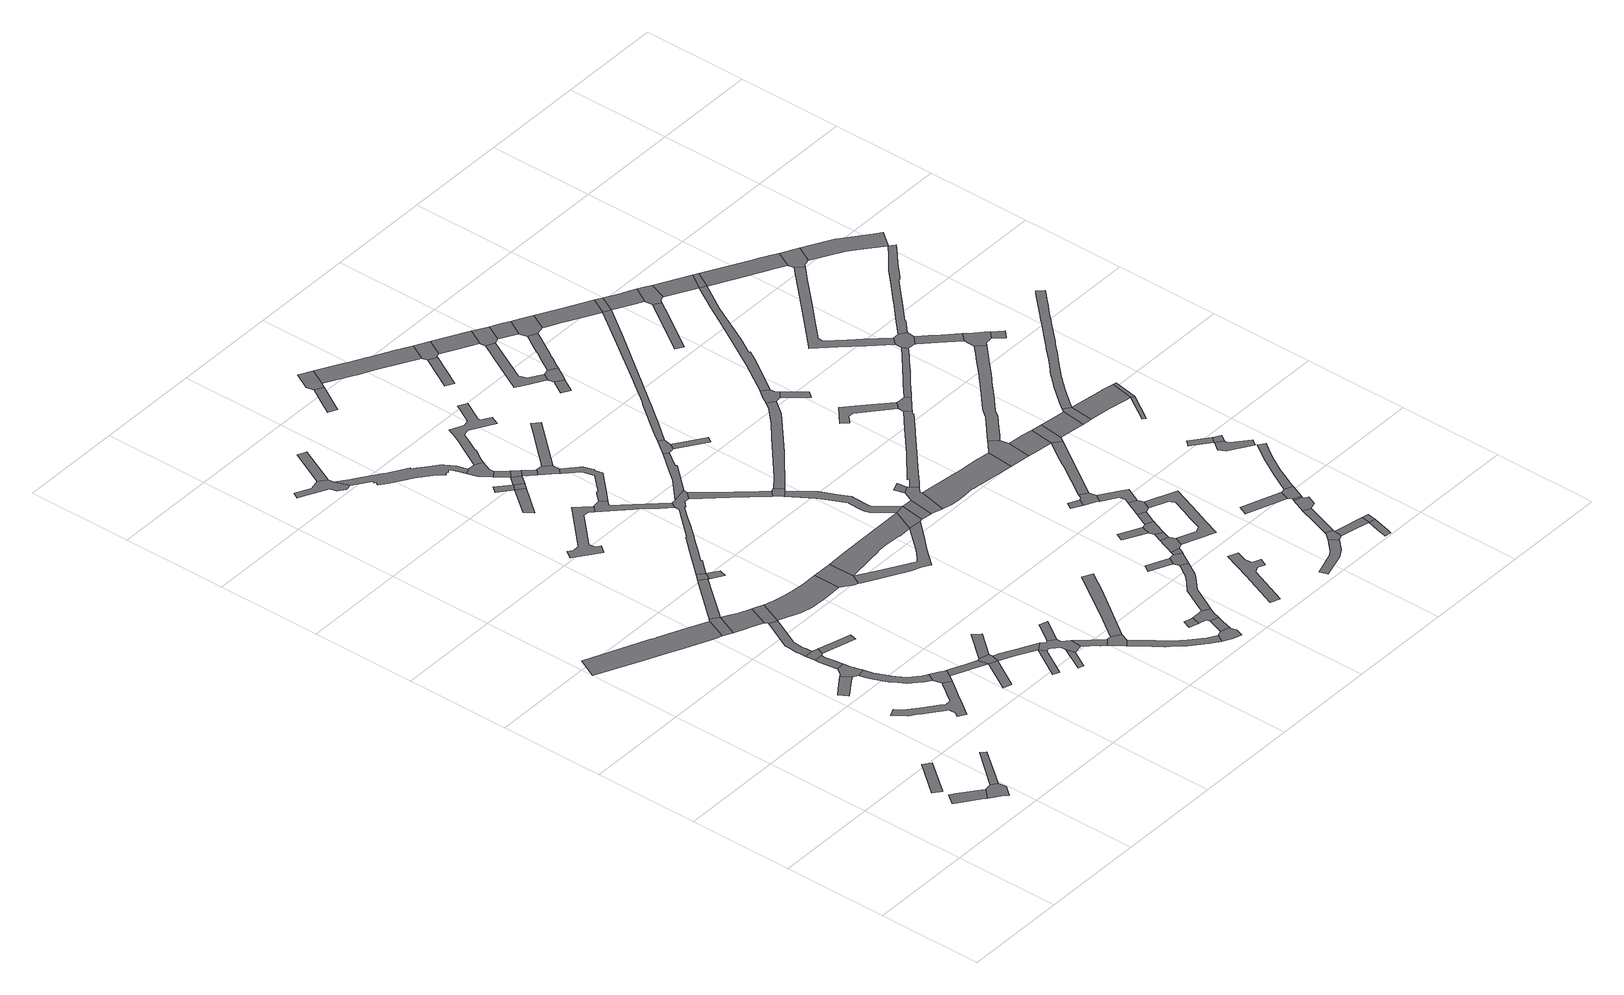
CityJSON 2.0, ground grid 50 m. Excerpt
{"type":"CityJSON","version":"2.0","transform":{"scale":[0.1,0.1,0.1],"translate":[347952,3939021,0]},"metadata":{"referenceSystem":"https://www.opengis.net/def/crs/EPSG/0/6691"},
"CityObjects":{
"road1":{"type":"Road","attributes":{"RoadStructureAttribute.sectionType":"1"},"geometry":[{"type":"MultiSurface","lod":"1","boundaries":[[[0,1,2,3,4,5,6,7,8,9,10]]]}]},
"road2":{"type":"Road","attributes":{"RoadStructureAttribute.sectionType":"1"},"geometry":[{"type":"MultiSurface","lod":"1","boundaries":[[[11,12,13,14]]]}]},
"road3":{"type":"Road","geometry":[{"type":"MultiSurface","lod":"1","boundaries":[[[9,15,16,17,18,19,10]]]}]},
"road4":{"type":"Road","attributes":{"RoadStructureAttribute.sectionType":"1"},"geometry":[{"type":"MultiSurface","lod":"1","boundaries":[[[18,20,21,19]]]}]},
"road5":{"type":"Road","attributes":{"function":"3","RoadStructureAttribute.sectionType":"1"},"geometry":[{"type":"MultiSurface","lod":"1","boundaries":[[[22,23,24,25,26,27,28,29,30,31,32,33,34,35,36]]]}]},
"road6":{"type":"Road","attributes":{"RoadStructureAttribute.sectionType":"1"},"geometry":[{"type":"MultiSurface","lod":"1","boundaries":[[[37,38,39,40,41,42]]]}]},
"road7":{"type":"Road","geometry":[{"type":"MultiSurface","lod":"1","boundaries":[[[43,44,45,46,47,48,49,50,51,52,53,54,55,56,57,58,59,60,61,62,63,64,65,66,67,68,69,70]]]}]},
"road8":{"type":"Road","geometry":[{"type":"MultiSurface","lod":"1","boundaries":[[[71,72,73,74,75,76,77,78,79,80,81,37,42]]]}]},
"road9":{"type":"Road","attributes":{"RoadStructureAttribute.sectionType":"1"},"geometry":[{"type":"MultiSurface","lod":"1","boundaries":[[[82,83,78,77,84,85,86,87]]]}]},
"road10":{"type":"Road","attributes":{"RoadStructureAttribute.sectionType":"1"},"geometry":[{"type":"MultiSurface","lod":"1","boundaries":[[[88,89,90,91,92,72,71,93,94,95,96,97,98,99,100,101,102,103,104]]]}]},
"road11":{"type":"Road","geometry":[{"type":"MultiSurface","lod":"1","boundaries":[[[105,106,107,108,82,87,109]]]}]},
"road12":{"type":"Road","geometry":[{"type":"MultiSurface","lod":"1","boundaries":[[[35,110,111,112,36]]]}]},
"road13":{"type":"Road","geometry":[{"type":"MultiSurface","lod":"1","boundaries":[[[103,70,69,113,114,115,116,104]]]}]},
"road14":{"type":"Road","attributes":{"RoadStructureAttribute.sectionType":"1"},"geometry":[{"type":"MultiSurface","lod":"1","boundaries":[[[117,118,119,120,121,122,123,107,106,124,125,126,127,128,129]]]}]},
"road15":{"type":"Road","attributes":{"RoadStructureAttribute.sectionType":"1"},"geometry":[{"type":"MultiSurface","lod":"1","boundaries":[[[110,130,131,132,133,134,135,136,111]]]}]},
"road16":{"type":"Road","attributes":{"RoadStructureAttribute.sectionType":"1"},"geometry":[{"type":"MultiSurface","lod":"1","boundaries":[[[137,138,139,105,109]]]}]},
"road17":{"type":"Road","attributes":{"RoadStructureAttribute.sectionType":"1"},"geometry":[{"type":"MultiSurface","lod":"1","boundaries":[[[140,141,142,114,113,143,144,145,146]]]}]},
"road18":{"type":"Road","attributes":{"RoadStructureAttribute.sectionType":"1"},"geometry":[{"type":"MultiSurface","lod":"1","boundaries":[[[147,148,149,150,146]]]}]},
"road19":{"type":"Road","geometry":[{"type":"MultiSurface","lod":"1","boundaries":[[[132,129,128,151,152,153,133]]]}]},
"road20":{"type":"Road","attributes":{"RoadStructureAttribute.sectionType":"1"},"geometry":[{"type":"MultiSurface","lod":"1","boundaries":[[[154,155,156,157,112,111]]]}]},
"road21":{"type":"Road","geometry":[{"type":"MultiSurface","lod":"1","boundaries":[[[150,158,159,160,140,146]]]}]},
"road22":{"type":"Road","geometry":[{"type":"MultiSurface","lod":"1","boundaries":[[[161,162,163,164,165,166,167,168,169,170,171,172]]]}]},
"road23":{"type":"Road","geometry":[{"type":"MultiSurface","lod":"1","boundaries":[[[173,174,175,157,156]]]}]},
"road24":{"type":"Road","attributes":{"RoadStructureAttribute.sectionType":"1"},"geometry":[{"type":"MultiSurface","lod":"1","boundaries":[[[159,176,177,160]]]}]},
"road25":{"type":"Road","attributes":{"function":"3","RoadStructureAttribute.sectionType":"1"},"geometry":[{"type":"MultiSurface","lod":"1","boundaries":[[[178,179,180,181,182,183,184,185,152,151,186,187,188,189,190]]]}]},
"road26":{"type":"Road","attributes":{"RoadStructureAttribute.sectionType":"1"},"geometry":[{"type":"MultiSurface","lod":"1","boundaries":[[[191,192,193,194,195]]]}]},
"road27":{"type":"Road","attributes":{"RoadStructureAttribute.sectionType":"1"},"geometry":[{"type":"MultiSurface","lod":"1","boundaries":[[[196,197,198,199,200,201,158,150,202,203,195]]]}]},
"road28":{"type":"Road","attributes":{"RoadStructureAttribute.sectionType":"1"},"geometry":[{"type":"MultiSurface","lod":"1","boundaries":[[[173,204,205,174]]]}]},
"road29":{"type":"Road","attributes":{"RoadStructureAttribute.sectionType":"1"},"geometry":[{"type":"MultiSurface","lod":"1","boundaries":[[[206,207,169,168]]]}]},
"road30":{"type":"Road","attributes":{"RoadStructureAttribute.sectionType":"1"},"geometry":[{"type":"MultiSurface","lod":"1","boundaries":[[[208,209,210,211]]]}]},
"road31":{"type":"Road","geometry":[{"type":"MultiSurface","lod":"1","boundaries":[[[212,213,214,215,216,217,218,219,220,221,222,223,224,225,226]]]}]},
"road32":{"type":"Road","geometry":[{"type":"MultiSurface","lod":"1","boundaries":[[[227,228,229,230,231,232,233,196,195,194,234,235,236,208,211]]]}]},
"road33":{"type":"Road","attributes":{"RoadStructureAttribute.sectionType":"1"},"geometry":[{"type":"MultiSurface","lod":"1","boundaries":[[[237,238,239,240,241,242,243,244,245,246,247,248,249,250,251,167,166,252,253,254,255,256,257,258,259,260,261,262,263,264,265,266]]]}]},
"road34":{"type":"Road","attributes":{"RoadStructureAttribute.sectionType":"1"},"geometry":[{"type":"MultiSurface","lod":"1","boundaries":[[[267,268,269,270]]]}]},
"road35":{"type":"Road","attributes":{"RoadStructureAttribute.sectionType":"1"},"geometry":[{"type":"MultiSurface","lod":"1","boundaries":[[[231,271,272,232]]]}]},
"road36":{"type":"Road","geometry":[{"type":"MultiSurface","lod":"1","boundaries":[[[273,178,190,274,275,276]]]}]},
"road37":{"type":"Road","attributes":{"RoadStructureAttribute.sectionType":"1"},"geometry":[{"type":"MultiSurface","lod":"1","boundaries":[[[228,277,278,279,280,281,282,283,229]]]}]},
"road38":{"type":"Road","attributes":{"RoadStructureAttribute.sectionType":"1"},"geometry":[{"type":"MultiSurface","lod":"1","boundaries":[[[284,285,267,286]]]}]},
"road39":{"type":"Road","geometry":[{"type":"MultiSurface","lod":"1","boundaries":[[[287,288,289,290,291,280,279]]]}]},
"road40":{"type":"Road","attributes":{"RoadStructureAttribute.sectionType":"1"},"geometry":[{"type":"MultiSurface","lod":"1","boundaries":[[[292,293,294,295,296,297,298,299,300,301,175,174,302,303,304,305,306,307,308,309,310,311,312,313,314,315,316]]]}]},
"road41":{"type":"Road","geometry":[{"type":"MultiSurface","lod":"1","boundaries":[[[267,270,317,286]]]}]},
"road42":{"type":"Road","geometry":[{"type":"MultiSurface","lod":"1","boundaries":[[[237,266,318,319,320,321,322,323]]]}]},
"road43":{"type":"Road","attributes":{"RoadStructureAttribute.sectionType":"1"},"geometry":[{"type":"MultiSurface","lod":"1","boundaries":[[[324,286,317,325]]]}]},
"road44":{"type":"Road","geometry":[{"type":"MultiSurface","lod":"1","boundaries":[[[225,326,327,328,329,293,292,330,331,332,333,226]]]}]},
"road45":{"type":"Road","attributes":{"RoadStructureAttribute.sectionType":"1"},"geometry":[{"type":"MultiSurface","lod":"1","boundaries":[[[320,319,334,335]]]}]},
"road46":{"type":"Road","attributes":{"RoadStructureAttribute.sectionType":"1"},"geometry":[{"type":"MultiSurface","lod":"1","boundaries":[[[336,337,338,339,340,341,342,343,289,288,344,345,346,347,348,349,350,351]]]}]},
"road47":{"type":"Road","geometry":[{"type":"MultiSurface","lod":"1","boundaries":[[[352,353,335,334,324,325]]]}]},
"road48":{"type":"Road","attributes":{"RoadStructureAttribute.sectionType":"1"},"geometry":[{"type":"MultiSurface","lod":"1","boundaries":[[[354,355,352,325]]]}]},
"road49":{"type":"Road","geometry":[{"type":"MultiSurface","lod":"1","boundaries":[[[356,357,355,354,358,359,360,361,362,363]]]}]},
"road50":{"type":"Road","attributes":{"RoadStructureAttribute.sectionType":"1"},"geometry":[{"type":"MultiSurface","lod":"1","boundaries":[[[364,365,366,367,368,369,370,333,332,371,372,373,374,375,376,377,378,379,361,360]]]}]},
"road51":{"type":"Road","attributes":{"RoadStructureAttribute.sectionType":"1"},"geometry":[{"type":"MultiSurface","lod":"1","boundaries":[[[275,380,381,382,383,384,385,386,387,388,389,390,391,392,393,394,395,396,276]]]}]},
"road52":{"type":"Road","attributes":{"RoadStructureAttribute.sectionType":"1"},"geometry":[{"type":"MultiSurface","lod":"1","boundaries":[[[290,397,398,399,400,291]]]}]},
"road53":{"type":"Road","geometry":[{"type":"MultiSurface","lod":"1","boundaries":[[[350,401,402,403,404,405,406,407,351]]]}]},
"road54":{"type":"Road","attributes":{"function":"3","RoadStructureAttribute.sectionType":"1"},"geometry":[{"type":"MultiSurface","lod":"1","boundaries":[[[408,409,410,411,412,413,414,415,416,388,417,418,419,420,273,276]]]}]},
"road55":{"type":"Road","attributes":{"RoadStructureAttribute.sectionType":"1"},"geometry":[{"type":"MultiSurface","lod":"1","boundaries":[[[421,422,423,424]]]}]},
"road56":{"type":"Road","attributes":{"RoadStructureAttribute.sectionType":"1"},"geometry":[{"type":"MultiSurface","lod":"1","boundaries":[[[425,426,427,428,429,430]]]}]},
"road57":{"type":"Road","attributes":{"RoadStructureAttribute.sectionType":"1"},"geometry":[{"type":"MultiSurface","lod":"1","boundaries":[[[431,432,433,407,406]]]}]},
"road58":{"type":"Road","attributes":{"RoadStructureAttribute.sectionType":"1"},"geometry":[{"type":"MultiSurface","lod":"1","boundaries":[[[322,434,435,436,437,438,439,440,441,442,443,444,445,446,447,448,449,450,451,452,453,454,455,323]]]}]},
"road59":{"type":"Road","geometry":[{"type":"MultiSurface","lod":"1","boundaries":[[[423,456,433,432,457,458,459,424]]]}]},
"road60":{"type":"Road","attributes":{"RoadStructureAttribute.sectionType":"1"},"geometry":[{"type":"MultiSurface","lod":"1","boundaries":[[[460,461,462,463,464,465,466,467,314,313]]]}]},
"road61":{"type":"Road","attributes":{"RoadStructureAttribute.sectionType":"1"},"geometry":[{"type":"MultiSurface","lod":"1","boundaries":[[[468,469,470,471,472,473,356,363]]]}]},
"road62":{"type":"Road","geometry":[{"type":"MultiSurface","lod":"1","boundaries":[[[315,474,475,476,477,478,479,480,481,316]]]}]},
"road63":{"type":"Road","geometry":[{"type":"MultiSurface","lod":"1","boundaries":[[[482,483,484,485,425,430]]]}]},
"road64":{"type":"Road","geometry":[{"type":"MultiSurface","lod":"1","boundaries":[[[486,463,462,487,488,489,490]]]}]},
"road65":{"type":"Road","geometry":[{"type":"MultiSurface","lod":"1","boundaries":[[[417,388,387,491,492]]]}]},
"road66":{"type":"Road","attributes":{"RoadStructureAttribute.sectionType":"1"},"geometry":[{"type":"MultiSurface","lod":"1","boundaries":[[[493,494,495,496,497,498,489,488,499,500,501,502,503,504,505,506,507,508,509,417,492]]]}]},
"road67":{"type":"Road","attributes":{"RoadStructureAttribute.sectionType":"1"},"geometry":[{"type":"MultiSurface","lod":"1","boundaries":[[[510,511,512,513,514,515,516,517,518,459,458,519,520,521,522,523,524,525,526]]]}]},
"road68":{"type":"Road","geometry":[{"type":"MultiSurface","lod":"1","boundaries":[[[478,527,528,529,530,531,479]]]}]},
"road69":{"type":"Road","attributes":{"RoadStructureAttribute.sectionType":"1"},"geometry":[{"type":"MultiSurface","lod":"1","boundaries":[[[491,532,533,492]]]}]},
"road70":{"type":"Road","attributes":{"RoadStructureAttribute.sectionType":"1"},"geometry":[{"type":"MultiSurface","lod":"1","boundaries":[[[534,535,536,537,538,539]]]}]},
"road71":{"type":"Road","attributes":{"RoadStructureAttribute.sectionType":"1"},"geometry":[{"type":"MultiSurface","lod":"1","boundaries":[[[540,541,542,543,544,545,483,482,546,547,548,549,550]]]}]},
"road72":{"type":"Road","attributes":{"RoadStructureAttribute.sectionType":"1"},"geometry":[{"type":"MultiSurface","lod":"1","boundaries":[[[527,551,552,528]]]}]},
"road73":{"type":"Road","geometry":[{"type":"MultiSurface","lod":"1","boundaries":[[[553,554,555,556,557,558,559,560,561,562,563,564,565,566,567,568,569,533,532,570,571,572]]]}]},
"road74":{"type":"Road","geometry":[{"type":"MultiSurface","lod":"1","boundaries":[[[573,574,575,539,538,510,526]]]}]},
"road75":{"type":"Road","geometry":[{"type":"MultiSurface","lod":"1","boundaries":[[[576,577,578,568,567]]]}]},
"road76":{"type":"Road","attributes":{"RoadStructureAttribute.sectionType":"1"},"geometry":[{"type":"MultiSurface","lod":"1","boundaries":[[[579,580,581,582]]]}]},
"road77":{"type":"Road","geometry":[{"type":"MultiSurface","lod":"1","boundaries":[[[583,584,585,586,587,588,589,590,591,592,593]]]}]},
"road78":{"type":"Road","attributes":{"RoadStructureAttribute.sectionType":"1"},"geometry":[{"type":"MultiSurface","lod":"1","boundaries":[[[594,595,596,597,575,574]]]}]},
"road79":{"type":"Road","attributes":{"RoadStructureAttribute.sectionType":"1"},"geometry":[{"type":"MultiSurface","lod":"1","boundaries":[[[598,599,600,601,602,603,604,605,606,486,490]]]}]},
"road80":{"type":"Road","geometry":[{"type":"MultiSurface","lod":"1","boundaries":[[[607,608,609,610,596,595,611,612,613,614]]]}]},
"road81":{"type":"Road","attributes":{"RoadStructureAttribute.sectionType":"1"},"geometry":[{"type":"MultiSurface","lod":"1","boundaries":[[[615,616,617,618,619]]]}]},
"road82":{"type":"Road","attributes":{"RoadStructureAttribute.sectionType":"1"},"geometry":[{"type":"MultiSurface","lod":"1","boundaries":[[[620,621,622,623]]]}]},
"road83":{"type":"Road","attributes":{"RoadStructureAttribute.sectionType":"1"},"geometry":[{"type":"MultiSurface","lod":"1","boundaries":[[[624,625,607,614]]]}]},
"road84":{"type":"Road","geometry":[{"type":"MultiSurface","lod":"1","boundaries":[[[626,540,550,579,582,627,628]]]}]},
"road85":{"type":"Road","attributes":{"RoadStructureAttribute.sectionType":"1"},"geometry":[{"type":"MultiSurface","lod":"1","boundaries":[[[629,630,631,632,633,634,635,636,637,638]]]}]},
"road86":{"type":"Road","geometry":[{"type":"MultiSurface","lod":"1","boundaries":[[[615,619,625,624,639,640,641,642]]]}]},
"road87":{"type":"Road","attributes":{"function":"3","RoadStructureAttribute.sectionType":"1"},"geometry":[{"type":"MultiSurface","lod":"1","boundaries":[[[643,644,645,646,647,648,649,650,572,571,651,652,653,654,655,656,657,658,659,660]]]}]},
"road88":{"type":"Road","geometry":[{"type":"MultiSurface","lod":"1","boundaries":[[[661,662,663,638,637,620,623]]]}]},
"road89":{"type":"Road","attributes":{"RoadStructureAttribute.sectionType":"1"},"geometry":[{"type":"MultiSurface","lod":"1","boundaries":[[[664,665,666,667]]]}]},
"road90":{"type":"Road","attributes":{"RoadStructureAttribute.sectionType":"1"},"geometry":[{"type":"MultiSurface","lod":"1","boundaries":[[[641,668,669,670,671,672,642]]]}]},
"road91":{"type":"Road","attributes":{"RoadStructureAttribute.sectionType":"1"},"geometry":[{"type":"MultiSurface","lod":"1","boundaries":[[[673,674,675,676,626,628]]]}]},
"road92":{"type":"Road","geometry":[{"type":"MultiSurface","lod":"1","boundaries":[[[677,678,679,680,681,667,666,682,683]]]}]},
"road93":{"type":"Road","attributes":{"RoadStructureAttribute.sectionType":"1"},"geometry":[{"type":"MultiSurface","lod":"1","boundaries":[[[684,685,686,687,688,689,690,691]]]}]},
"road94":{"type":"Road","attributes":{"RoadStructureAttribute.sectionType":"1"},"geometry":[{"type":"MultiSurface","lod":"1","boundaries":[[[692,693,694,695,696,697,698,699,700,701,702,703,704,705,612,611]]]}]},
"road95":{"type":"Road","geometry":[{"type":"MultiSurface","lod":"1","boundaries":[[[697,706,707,708,709,710,671,670,711,698]]]}]},
"road96":{"type":"Road","attributes":{"RoadStructureAttribute.sectionType":"1"},"geometry":[{"type":"MultiSurface","lod":"1","boundaries":[[[712,713,714,715,716,717,566,565,718,719,720,721,722,723,724,725,726,727]]]}]},
"road97":{"type":"Road","attributes":{"RoadStructureAttribute.sectionType":"1"},"geometry":[{"type":"MultiSurface","lod":"1","boundaries":[[[728,729,730,731,732,733,734,735,530,529,736,737,738,739,740,741,742,743]]]}]},
"road98":{"type":"Road","attributes":{"RoadStructureAttribute.sectionType":"1"},"geometry":[{"type":"MultiSurface","lod":"1","boundaries":[[[744,745,707,706,746,747,748,749,677,683]]]}]},
"road99":{"type":"Road","attributes":{"RoadStructureAttribute.sectionType":"1"},"geometry":[{"type":"MultiSurface","lod":"1","boundaries":[[[662,750,751,752,753,754,755,756,757,758,759,760,761,762,663]]]}]},
"road100":{"type":"Road","geometry":[{"type":"MultiSurface","lod":"1","boundaries":[[[674,633,632,763,764,765,675]]]}]},
"road101":{"type":"Road","attributes":{"RoadStructureAttribute.sectionType":"1"},"geometry":[{"type":"MultiSurface","lod":"1","boundaries":[[[766,767,768,764,763,769,770,771]]]}]},
"road102":{"type":"Road","geometry":[{"type":"MultiSurface","lod":"1","boundaries":[[[772,773,774,775,776,777,601,600,778,779]]]}]},
"road103":{"type":"Road","geometry":[{"type":"MultiSurface","lod":"1","boundaries":[[[780,684,691,781,782,783,784]]]}]},
"road104":{"type":"Road","geometry":[{"type":"MultiSurface","lod":"1","boundaries":[[[659,785,786,787,788,789,790,791,792,660]]]}]},
"road105":{"type":"Road","attributes":{"RoadStructureAttribute.sectionType":"1"},"geometry":[{"type":"MultiSurface","lod":"1","boundaries":[[[793,794,795,796,679,678,797,798,799,800,801]]]}]},
"road106":{"type":"Road","attributes":{"RoadStructureAttribute.sectionType":"1"},"geometry":[{"type":"MultiSurface","lod":"1","boundaries":[[[802,803,772,779]]]}]},
"road107":{"type":"Road","attributes":{"RoadStructureAttribute.sectionType":"1"},"geometry":[{"type":"MultiSurface","lod":"1","boundaries":[[[804,805,806,807,808,809,810,811]]]}]},
"road108":{"type":"Road","geometry":[{"type":"MultiSurface","lod":"1","boundaries":[[[770,757,756,812,813,814,771]]]}]},
"road109":{"type":"Road","attributes":{"RoadStructureAttribute.sectionType":"1"},"geometry":[{"type":"MultiSurface","lod":"1","boundaries":[[[783,815,816,817,818,819,820,821,784]]]}]},
"road110":{"type":"Road","attributes":{"RoadStructureAttribute.sectionType":"1"},"geometry":[{"type":"MultiSurface","lod":"1","boundaries":[[[822,823,824,825,826,782,781]]]}]},
"road111":{"type":"Road","attributes":{"RoadStructureAttribute.sectionType":"1"},"geometry":[{"type":"MultiSurface","lod":"1","boundaries":[[[827,828,829,830,831,832,833,834]]]}]},
"road112":{"type":"Road","attributes":{"function":"3","RoadStructureAttribute.sectionType":"1"},"geometry":[{"type":"MultiSurface","lod":"1","boundaries":[[[835,836,837,786,785,838,839,801]]]}]},
"road113":{"type":"Road","attributes":{"RoadStructureAttribute.sectionType":"1"},"geometry":[{"type":"MultiSurface","lod":"1","boundaries":[[[824,840,841,842,843,844]]]}]},
"road114":{"type":"Road","geometry":[{"type":"MultiSurface","lod":"1","boundaries":[[[727,726,845,846,847,848,849,804,811]]]}]},
"road115":{"type":"Road","geometry":[{"type":"MultiSurface","lod":"1","boundaries":[[[850,851,852,853,854,817,816,855,856]]]}]},
"road116":{"type":"Road","geometry":[{"type":"MultiSurface","lod":"1","boundaries":[[[824,844,857,825]]]}]},
"road117":{"type":"Road","attributes":{"RoadStructureAttribute.sectionType":"1"},"geometry":[{"type":"MultiSurface","lod":"1","boundaries":[[[858,859,860,853,852]]]}]},
"road118":{"type":"Road","attributes":{"RoadStructureAttribute.sectionType":"1"},"geometry":[{"type":"MultiSurface","lod":"1","boundaries":[[[861,862,863,728,864,865,866,813,812]]]}]},
"road119":{"type":"Road","geometry":[{"type":"MultiSurface","lod":"1","boundaries":[[[800,867,868,869,835,801]]]}]},
"road120":{"type":"Road","geometry":[{"type":"MultiSurface","lod":"1","boundaries":[[[870,834,833,859,858,871,872]]]}]},
"road121":{"type":"Road","attributes":{"RoadStructureAttribute.sectionType":"1"},"geometry":[{"type":"MultiSurface","lod":"1","boundaries":[[[873,874,875,876,877,878,879]]]}]},
"road122":{"type":"Road","attributes":{"function":"3","RoadStructureAttribute.sectionType":"1"},"geometry":[{"type":"MultiSurface","lod":"1","boundaries":[[[880,881,869,868,882]]]}]},
"road123":{"type":"Road","attributes":{"RoadStructureAttribute.sectionType":"1"},"geometry":[{"type":"MultiSurface","lod":"1","boundaries":[[[883,884,885,886,887,888,889,890,775,774,891,892,893,894,895,896,897,898,899,900,901]]]}]},
"road124":{"type":"Road","geometry":[{"type":"MultiSurface","lod":"1","boundaries":[[[902,903,864,728,743]]]}]},
"road125":{"type":"Road","attributes":{"RoadStructureAttribute.sectionType":"1"},"geometry":[{"type":"MultiSurface","lod":"1","boundaries":[[[904,905,906,872,871,907,908,909,910,911,912,913]]]}]},
"road126":{"type":"Road","attributes":{"RoadStructureAttribute.sectionType":"1"},"geometry":[{"type":"MultiSurface","lod":"1","boundaries":[[[914,915,916,917,918,919,920,921,922,923,924,925,926,927,848,847]]]}]},
"road127":{"type":"Road","attributes":{"RoadStructureAttribute.sectionType":"1"},"geometry":[{"type":"MultiSurface","lod":"1","boundaries":[[[928,929,930,931,932,933,934,935,936,937,938,939,940,788,787,941,942,943,944,945,946,947,948,949,950,951,952,953,954]]]}]},
"road128":{"type":"Road","geometry":[{"type":"MultiSurface","lod":"1","boundaries":[[[955,880,882,956,957]]]}]},
"road129":{"type":"Road","attributes":{"RoadStructureAttribute.sectionType":"1"},"geometry":[{"type":"MultiSurface","lod":"1","boundaries":[[[958,959,902,743,960,961,962]]]}]},
"road130":{"type":"Road","attributes":{"RoadStructureAttribute.sectionType":"1"},"geometry":[{"type":"MultiSurface","lod":"1","boundaries":[[[963,964,965,966]]]}]},
"road131":{"type":"Road","attributes":{"RoadStructureAttribute.sectionType":"1"},"geometry":[{"type":"MultiSurface","lod":"1","boundaries":[[[967,968,969,970,971,972,973,974,975]]]}]},
"road132":{"type":"Road","geometry":[{"type":"MultiSurface","lod":"1","boundaries":[[[965,971,970,976,966]]]}]},
"road133":{"type":"Road","geometry":[{"type":"MultiSurface","lod":"1","boundaries":[[[961,879,878,977,978,979,980,962]]]}]},
"road134":{"type":"Road","attributes":{"function":"3","RoadStructureAttribute.sectionType":"1"},"geometry":[{"type":"MultiSurface","lod":"1","boundaries":[[[981,982,983,957,956,984,985,986,987]]]}]},
"road135":{"type":"Road","attributes":{"function":"3","RoadStructureAttribute.sectionType":"1"},"geometry":[{"type":"MultiSurface","lod":"1","boundaries":[[[988,989,990,987]]]}]},
"road136":{"type":"Road","attributes":{"RoadStructureAttribute.sectionType":"1"},"geometry":[{"type":"MultiSurface","lod":"1","boundaries":[[[991,979,978,883]]]}]},
"road137":{"type":"Road","geometry":[{"type":"MultiSurface","lod":"1","boundaries":[[[992,993,994,995,922,921,996,997]]]}]},
"road138":{"type":"Road","attributes":{"RoadStructureAttribute.sectionType":"1"},"geometry":[{"type":"MultiSurface","lod":"1","boundaries":[[[998,999,1000,1001,1002,1003,1004,1005,1006,1007,1008,1009,1010,1011,1012,1013,1014,995,994]]]}]},
"road139":{"type":"Road","geometry":[{"type":"MultiSurface","lod":"1","boundaries":[[[987,990,1015,1016,981]]]}]},
"road140":{"type":"Road","geometry":[{"type":"MultiSurface","lod":"1","boundaries":[[[1017,991,883,901]]]}]},
"road141":{"type":"Road","attributes":{"RoadStructureAttribute.sectionType":"1"},"geometry":[{"type":"MultiSurface","lod":"1","boundaries":[[[996,1018,1019,1020,1021,1022,1023,1024,997]]]}]},
"road142":{"type":"Road","geometry":[{"type":"MultiSurface","lod":"1","boundaries":[[[1025,1026,954,953,1027,1028,1029,1030,1031,1032,1033,1034,1021,1020]]]}]},
"road143":{"type":"Road","attributes":{"RoadStructureAttribute.sectionType":"1"},"geometry":[{"type":"MultiSurface","lod":"1","boundaries":[[[1035,1036,1037,1038,1039,1040,1041,1042,1043,1044,1045,1046,1047,1048,1049,1050,1051,1052,1053,1054,1055,1056,1057,1058,1059,1060,1061,1062,1063,1064,1065,955,957,1066,1067,1068,1069,1070,1071,1072,1073,1074,1075,1076,1077,1078,1079,1080,1081,1082,1083,1084,1085,1086,1087,1088,1089,1090,1091,1092,1093,1094]]]}]},
"road144":{"type":"Road","attributes":{"RoadStructureAttribute.sectionType":"1"},"geometry":[{"type":"MultiSurface","lod":"1","boundaries":[[[1095,1096,1029,1028]]]}]},
"road145":{"type":"Road","attributes":{"RoadStructureAttribute.sectionType":"1"},"geometry":[{"type":"MultiSurface","lod":"1","boundaries":[[[1097,1098,1099,1100,1101,1102,1103,1104,1105,1106,1107,1108,1017,901]]]}]},
"road146":{"type":"Road","attributes":{"RoadStructureAttribute.sectionType":"1"},"geometry":[{"type":"MultiSurface","lod":"1","boundaries":[[[1109,1110,1111,1112,1113,1114,1115,993,992,1116,1117,1118,1119,1120,1121,1122,1123,1124,1125,1126,1127]]]}]},
"road147":{"type":"Road","geometry":[{"type":"MultiSurface","lod":"1","boundaries":[[[1128,1103,1102,1007,1006,1129,1130]]]}]},
"road148":{"type":"Road","attributes":{"RoadStructureAttribute.sectionType":"1"},"geometry":[{"type":"MultiSurface","lod":"1","boundaries":[[[1131,1132,1133,1134,1128,1130,1135,1136,1127,1137]]]}]}
},
"vertices":[
[390,237,0],[382,243,0],[378,245,0],[330,283,0],[305,302,0],[268,253,0],[275,248,0],[286,239,0],[368,178,0],[386,164,0],[429,207,0],
[428,490,0],[391,517,0],[269,364,0],[305,335,0],
[435,127,0],[459,107,0],[497,154,0],[492,194,0],[465,212,0],
[627,365,0],[604,383,0],
[498,1841,0],[367,1900,0],[364,1901,0],[339,1913,0],[57,2037,0],[54,2038,0],[50,2040,0],[3,1942,0],[216,1845,0],[317,1798,0],[381,1768,0],[497,1718,0],[523,1707,0],[545,1697,0],[589,1799,0],
[639,1151,0],[569,1102,0],[536,1080,0],[561,1039,0],[644,1094,0],[668,1110,0],
[863,788,0],[838,753,0],[818,725,0],[799,697,0],[770,695,0],[750,710,0],[696,753,0],[684,762,0],[641,796,0],[634,802,0],[605,842,0],[568,825,0],[611,767,0],[640,745,0],[658,730,0],[679,714,0],[728,677,0],[749,661,0],[749,652,0],[749,628,0],[735,608,0],[769,586,0],[812,645,0],[835,677,0],[838,681,0],[867,721,0],[904,772,0],[870,797,0],
[694,1095,0],[733,1105,0],[723,1140,0],[723,1143,0],[721,1149,0],[717,1162,0],[713,1195,0],[673,1190,0],[657,1163,0],[652,1160,0],[645,1155,0],
[659,1296,0],[661,1277,0],[708,1226,0],[708,1232,0],[701,1281,0],[701,1299,0],
[856,892,0],[810,933,0],[784,975,0],[775,990,0],[744,1062,0],[701,1067,0],[706,1048,0],[728,997,0],[738,974,0],[739,972,0],[758,940,0],[777,908,0],[811,878,0],[827,863,0],[830,860,0],[859,839,0],[881,877,0],
[726,1339,0],[698,1347,0],[656,1345,0],[657,1333,0],[714,1306,0],
[591,1677,0],[637,1782,0],[601,1813,0],
[926,803,0],[947,839,0],[942,841,0],[920,855,0],
[658,1456,0],[657,1451,0],[657,1444,0],[656,1434,0],[654,1396,0],[654,1386,0],[654,1382,0],[696,1379,0],[695,1395,0],[697,1438,0],[697,1443,0],[767,1585,0],[731,1603,0],
[651,1651,0],[661,1646,0],[722,1619,0],[764,1720,0],[704,1745,0],[675,1761,0],[652,1774,0],
[876,1260,0],[883,1293,0],[800,1317,0],
[1079,780,0],[1023,804,0],[1000,815,0],[989,777,0],[1009,768,0],[1020,764,0],[1091,732,0],
[1004,583,0],[1043,569,0],[1089,647,0],[1129,714,0],
[769,1588,0],[816,1698,0],[781,1713,0],
[653,1802,0],[739,1905,0],[805,1985,0],[773,2012,0],
[1142,753,0],[1140,770,0],[1093,782,0],
[165,3638,0],[184,3628,0],[294,3572,0],[303,3540,0],[336,3517,0],[366,3522,0],[341,3590,0],[338,3617,0],[302,3644,0],[251,3632,0],[186,3666,0],[180,3668,0],
[809,1982,0],[829,2016,0],[799,2041,0],
[1230,879,0],[1198,912,0],
[1100,1660,0],[1019,1659,0],[1004,1661,0],[958,1665,0],[914,1673,0],[863,1683,0],[834,1691,0],[822,1695,0],[873,1545,0],[929,1534,0],[998,1530,0],[1025,1530,0],[1101,1534,0],
[1260,579,0],[1202,483,0],[1230,467,0],[1310,602,0],[1292,632,0],
[1332,656,0],[1258,696,0],[1245,703,0],[1222,716,0],[1167,742,0],[1157,746,0],[1171,695,0],[1205,679,0],
[870,1946,0],[880,1982,0],
[429,3803,0],[388,3821,0],
[1367,547,0],[1303,430,0],[1327,420,0],[1374,503,0],
[826,2724,0],[710,2608,0],[638,2537,0],[608,2535,0],[586,2551,0],[559,2515,0],[673,2430,0],[700,2466,0],[679,2482,0],[677,2512,0],[735,2570,0],[815,2650,0],[842,2650,0],[861,2631,0],[889,2659,0],
[1419,512,0],[1422,513,0],[1427,568,0],[1395,598,0],[1396,618,0],[1361,642,0],[1349,640,0],[1327,606,0],[1333,601,0],[1365,570,0],
[759,3214,0],[755,3229,0],[742,3267,0],[730,3291,0],[715,3312,0],[705,3323,0],[671,3353,0],[630,3385,0],[609,3401,0],[612,3406,0],[605,3411,0],[521,3463,0],[515,3467,0],[435,3524,0],[400,3548,0],[447,3466,0],[442,3457,0],[449,3452,0],[439,3437,0],[476,3411,0],[573,3350,0],[635,3301,0],[670,3262,0],[683,3274,0],[690,3266,0],[701,3277,0],[713,3259,0],[725,3222,0],[727,3214,0],[730,3205,0],
[769,2978,0],[674,2856,0],[701,2817,0],[807,2948,0],
[1465,722,0],[1426,736,0],
[1198,1661,0],[1155,1496,0],[1172,1487,0],[1199,1536,0],
[1472,457,0],[1476,452,0],[1494,431,0],[1525,458,0],[1483,504,0],[1450,542,0],[1433,561,0],
[730,3060,0],[706,3030,0],[793,3006,0],
[1510,414,0],[1543,369,0],[1575,393,0],[1590,432,0],[1548,458,0],
[1112,2423,0],[1094,2393,0],[1095,2373,0],[1088,2365,0],[1070,2345,0],[972,2233,0],[970,2231,0],[966,2234,0],[961,2228,0],[877,2131,0],[887,2082,0],[881,2086,0],[904,2112,0],[915,2124,0],[980,2199,0],[985,2205,0],[1041,2272,0],[1076,2315,0],[1119,2367,0],[1124,2363,0],[1150,2388,0],[1173,2387,0],[1202,2420,0],[1205,2439,0],[1131,2423,0],
[830,2976,0],
[744,3153,0],[783,3104,0],[811,3125,0],[810,3148,0],[833,3197,0],[796,3215,0],
[825,3047,0],[862,3017,0],
[906,2587,0],[975,2521,0],[989,2506,0],[1050,2440,0],[1037,2503,0],[932,2614,0],[954,2636,0],[927,2662,0],
[827,3048,0],[856,3075,0],
[1793,146,0],[1731,199,0],[1710,222,0],[1668,268,0],[1655,285,0],[1643,302,0],[1639,306,0],[1615,339,0],[1573,328,0],[1606,284,0],[1637,242,0],[1652,227,0],[1701,173,0],[1769,114,0],[1813,85,0],[1834,120,0],
[887,3041,0],[876,3052,0],
[908,2971,0],[932,2994,0],
[963,2994,0],[934,2994,0],[929,2950,0],[948,2931,0],[972,2906,0],[995,2928,0],[994,2962,0],[997,2964,0],
[978,2900,0],[1038,2841,0],[1054,2787,0],[991,2721,0],[978,2707,0],[973,2711,0],[967,2705,0],[1000,2682,0],[1087,2771,0],[1085,2779,0],[1079,2802,0],[1077,2805,0],[1082,2812,0],[1080,2816,0],[1067,2859,0],[1059,2867,0],
[1185,1480,0],[1375,1375,0],[1424,1353,0],[1461,1333,0],[1465,1339,0],[1526,1414,0],[1572,1462,0],[1656,1554,0],[1594,1558,0],[1497,1446,0],[1457,1408,0],[1445,1397,0],[1445,1396,0],[1434,1394,0],[1385,1423,0],[1287,1482,0],[1278,1488,0],
[1771,686,0],[1831,779,0],[1785,803,0],[1618,557,0],
[1849,64,0],[1859,61,0],[1898,47,0],[1912,86,0],[1903,110,0],[1905,118,0],[1862,131,0],
[1325,1552,0],[1341,1554,0],[1377,1558,0],[1398,1561,0],[1429,1564,0],[1462,1562,0],[1512,1559,0],[1523,1558,0],[1530,1558,0],[1640,1666,0],[1315,1663,0],[1235,1662,0],[1223,1662,0],
[1817,287,0],[1801,248,0],[1847,235,0],[1859,277,0],
[773,4043,0],[723,3960,0],[690,3905,0],[731,3886,0],[738,3898,0],[810,4021,0],
[1918,162,0],[1929,195,0],[1889,208,0],
[844,3220,0],[867,3256,0],[876,3274,0],[880,3283,0],[900,3321,0],[919,3357,0],[927,3374,0],[958,3383,0],[1072,3319,0],[1089,3360,0],[1046,3388,0],[1046,3404,0],[1047,3405,0],[1100,3497,0],[1060,3519,0],[1013,3435,0],[1004,3420,0],[976,3416,0],[913,3444,0],[890,3389,0],[871,3354,0],[863,3338,0],
[1883,225,0],[1940,231,0],[1955,258,0],[1919,277,0],
[1324,2222,0],[1342,2202,0],[1404,2133,0],[1432,2158,0],[1363,2231,0],[1341,2255,0],[1328,2270,0],[1246,2368,0],
[1189,3182,0],[1158,3211,0],[1093,3138,0],[1072,3115,0],[1010,3046,0],[973,3006,0],
[1315,2564,0],[1317,2566,0],[1311,2569,0],[1319,2581,0],[1364,2644,0],[1343,2660,0],[1271,2569,0],[1231,2519,0],
[826,4047,0],[867,4127,0],[806,4159,0],[765,4080,0],
[1450,2161,0],[1414,2122,0],[1434,2094,0],[1466,2116,0],[1475,2125,0],
[1672,1559,0],[1690,1674,0],
[1609,1780,0],[1606,1791,0],[1608,1860,0],[1609,1877,0],[1580,1937,0],[1548,2006,0],[1509,1983,0],[1511,1979,0],[1532,1937,0],[1545,1910,0],[1564,1873,0],[1568,1864,0],[1568,1857,0],[1565,1789,0],[1567,1770,0],[1575,1753,0],[1633,1679,0],
[2099,541,0],[2093,531,0],[2082,514,0],[2071,495,0],[2064,483,0],[2033,450,0],[1987,409,0],[1971,378,0],[1940,318,0],[1980,306,0],[1982,310,0],[2020,384,0],[2061,421,0],[2077,437,0],[2096,458,0],[2103,469,0],[2134,520,0],
[1394,2648,0],[1411,2677,0],[1418,2717,0],[1396,2733,0],[1346,2664,0],
[1725,1552,0],[1742,1672,0],
[2095,609,0],[2008,649,0],[1988,616,0],[2056,584,0],[2091,567,0],[2109,602,0],
[1259,3915,0],[1185,3955,0],[1095,4002,0],[1077,4012,0],[1003,4052,0],[992,4058,0],[952,3978,0],[962,3971,0],[1040,3930,0],[1144,3874,0],[1216,3835,0],
[1527,2559,0],[1545,2587,0],
[1811,1669,0],[1810,1670,0],[1809,1671,0],[1809,1672,0],[1808,1673,0],[1808,1675,0],[1808,1676,0],[1808,1677,0],[1808,1678,0],[1809,1679,0],[1809,1680,0],[1810,1681,0],[1834,1703,0],[1807,1732,0],[1802,1742,0],[1766,1722,0],[1757,1700,0],[1726,1552,0],[1780,1536,0],[1812,1669,0],
[2162,568,0],[2172,584,0],[2139,606,0],
[1800,1745,0],[1795,1789,0],[1753,1773,0],
[1222,3808,0],[1130,3644,0],[1171,3624,0],[1260,3787,0],
[2185,78,0],[2262,271,0],[2290,286,0],[2325,272,0],[2344,307,0],[2303,322,0],[2297,355,0],[2317,409,0],[2272,426,0],[2217,283,0],[2141,95,0],
[2177,591,0],[2186,614,0],[2146,624,0],[2140,609,0],
[1665,2282,0],[1858,2455,0],[1910,2523,0],[1874,2548,0],[1853,2517,0],[1784,2448,0],[1709,2383,0],[1628,2313,0],[1508,2207,0],
[2180,710,0],[2176,701,0],[2170,686,0],[2157,651,0],[2213,626,0],[2230,668,0],[2219,692,0],[2218,695,0],
[2202,819,0],[2100,872,0],[2086,841,0],[2083,833,0],[2188,777,0],
[1436,3312,0],[1396,3246,0],[1435,3222,0],[1475,3288,0],
[2232,733,0],[2196,751,0],
[1326,3879,0],[1264,3795,0],[1283,3800,0],
[1385,3415,0],[1374,3454,0],[1417,3536,0],[1487,3666,0],[1447,3685,0],[1370,3542,0],[1302,3416,0],[1340,3395,0],[1429,3341,0],[1450,3376,0],
[2236,743,0],[2251,782,0],[2262,811,0],[2225,825,0],
[2118,1637,0],[2063,1641,0],[2026,1643,0],[1974,1651,0],[1840,1666,0],[1815,1668,0],[1814,1669,0],[1813,1669,0],[1784,1535,0],[1829,1524,0],[1873,1521,0],[1911,1522,0],[1961,1526,0],[1970,1524,0],[2005,1519,0],[2007,1519,0],[2178,1498,0],[2193,1627,0],
[1484,3303,0],[1518,3359,0],[1479,3383,0],
[2134,1161,0],[2115,1130,0],[2164,1104,0],[2182,1137,0],
[2267,823,0],[2272,832,0],[2292,874,0],[2255,892,0],[2230,840,0],
[1352,3762,0],[1443,3712,0],[1486,3792,0],[1394,3842,0],
[2250,1105,0],[2243,1139,0],[2207,1162,0],[2200,1150,0],[2195,1142,0],[2213,1077,0],[2227,1068,0],
[2619,176,0],[2566,123,0],[2544,109,0],[2428,68,0],[2441,31,0],[2561,68,0],[2601,93,0],[2650,145,0],
[2367,566,0],[2397,644,0],[2410,676,0],[2441,755,0],[2483,864,0],[2340,925,0],[2320,885,0],[2406,848,0],[2418,820,0],[2393,756,0],[2374,708,0],[2366,688,0],[2349,644,0],[2321,632,0],
[2329,953,0],[2293,970,0],[2278,939,0],[2275,932,0],[2264,910,0],[2317,884,0],
[2100,1996,0],[2040,1942,0],[1976,1886,0],[1972,1882,0],[1842,1773,0],[1847,1766,0],[1852,1719,0],[1932,1791,0],[2004,1856,0],[2102,1943,0],[2116,1956,0],[2201,2031,0],[2197,2036,0],[2208,2046,0],[2211,2048,0],[2188,2074,0],
[1924,3454,0],[1816,3303,0],[1648,3068,0],[1642,3059,0],[1561,2950,0],[1549,2935,0],[1427,2776,0],[1422,2770,0],[1486,2800,0],[1565,2904,0],[1575,2917,0],[1584,2930,0],[1661,3032,0],[1848,3282,0],[1848,3283,0],[1958,3436,0],
[2297,1022,0],[2304,993,0],[2362,1020,0],[2364,1025,0],[2343,1040,0],[2315,1059,0],
[1536,3389,0],[1548,3408,0],[1561,3430,0],[1581,3463,0],[1603,3500,0],[1636,3553,0],[1647,3571,0],[1606,3591,0],[1596,3575,0],[1563,3521,0],[1548,3496,0],[1544,3488,0],[1517,3444,0],
[1512,3675,0],[1555,3754,0],[1537,3764,0],
[1611,3724,0],[1575,3744,0],[1569,3747,0],[1538,3661,0],[1596,3630,0],[1638,3709,0],
[1968,2551,0],[1957,2564,0],[1955,2592,0],[1924,2618,0],[1893,2577,0],[1890,2572,0],[1921,2525,0],[1938,2527,0],
[2644,208,0],[2673,151,0],[2680,191,0],[2681,202,0],[2646,215,0],
[2279,1486,0],[2293,1604,0],[2285,1644,0],[2252,1681,0],[2236,1666,0],[2218,1650,0],[2211,1644,0],[2201,1634,0],
[2394,1453,0],[2359,1400,0],[2325,1346,0],[2313,1327,0],[2271,1182,0],[2314,1245,0],[2406,1383,0],[2444,1441,0],[2405,1471,0],
[2022,2428,0],[2045,2459,0],
[2218,2136,0],[2124,2221,0],[2040,2297,0],[1958,2227,0],[1988,2198,0],[2020,2228,0],[2046,2228,0],[2189,2104,0],
[1686,3581,0],[1729,3661,0],[1683,3685,0],
[2689,223,0],[2739,365,0],[2704,380,0],[2703,378,0],[2677,301,0],[2663,260,0],[2651,227,0],
[2687,148,0],[2750,135,0],[2816,120,0],[2824,163,0],[2715,184,0],
[2662,557,0],[2558,594,0],[2542,557,0],[2540,552,0],[2551,548,0],[2712,489,0],[2729,483,0],[2745,528,0],
[2421,1587,0],[2369,1594,0],[2310,1602,0],[2311,1482,0],[2390,1472,0],
[2800,61,0],[2788,13,0],[2818,7,0],[2824,28,0],[2847,113,0],
[2228,2064,0],[2240,2075,0],[2281,2110,0],[2263,2132,0],[2222,2132,0],
[2793,421,0],[2776,429,0],[2773,439,0],[2736,455,0],[2713,402,0],[2750,369,0],[2772,376,0],
[2855,157,0],
[2776,446,0],[2739,463,0],[2736,456,0],
[1702,3573,0],[1768,3540,0],[1785,3531,0],[1967,3533,0],[1832,3605,0],[1745,3652,0],
[2454,1455,0],[2459,1463,0],[2475,1579,0],
[2746,527,0],[2807,515,0],[2769,532,0],
[1996,3181,0],[1921,3070,0],[1956,3047,0],[2030,3158,0],[2076,3228,0],[2128,3306,0],[2095,3328,0],
[2600,1562,0],[2557,1568,0],[2586,1448,0],
[2302,3250,0],[2232,3131,0],[2186,3052,0],[2127,2952,0],[2104,2912,0],[2020,2770,0],[2020,2769,0],[1946,2653,0],[1981,2630,0],[2068,2760,0],[2071,2766,0],[2100,2815,0],[2095,2820,0],[2127,2871,0],[2143,2902,0],[2212,3034,0],[2241,3090,0],[2264,3126,0],[2332,3234,0],
[2000,3515,0],[1982,3525,0],
[2930,807,0],[2878,730,0],[2816,624,0],[2811,526,0],[2836,579,0],[2858,626,0],[2907,708,0],[2936,750,0],[2954,775,0],[2961,784,0],
[2291,2119,0],[2329,2152,0],[2354,2175,0],[2389,2203,0],[2414,2225,0],[2463,2268,0],[2492,2293,0],[2528,2327,0],[2517,2354,0],[2510,2348,0],[2508,2346,0],[2474,2314,0],[2349,2208,0],[2333,2194,0],
[2676,2091,0],[2654,2069,0],[2571,1987,0],[2562,1978,0],[2543,1961,0],[2505,1925,0],[2410,1836,0],[2398,1824,0],[2397,1823,0],[2392,1817,0],[2373,1791,0],[2340,1761,0],[2309,1733,0],[2310,1666,0],[2350,1702,0],[2407,1754,0],[2421,1773,0],[2429,1785,0],[2481,1833,0],[2484,1836,0],[2505,1856,0],[2571,1919,0],[2582,1929,0],[2606,1952,0],[2679,2023,0],[2748,2091,0],[2712,2127,0],
[2612,1580,0],[2632,1443,0],[2645,1556,0],
[2104,3460,0],[2072,3477,0],[2045,3390,0],[2091,3366,0],[2134,3444,0],
[2768,1049,0],[2746,1023,0],[2830,955,0],[2853,983,0],
[2874,903,0],[2866,909,0],[2864,925,0],[2866,929,0],[2833,953,0],[2802,911,0],[2817,879,0],[2924,811,0],[2944,842,0],
[2887,959,0],
[2139,3322,0],[2163,3327,0],[2195,3411,0],[2165,3427,0],
[2871,1521,0],[2814,1532,0],[2796,1534,0],[2641,1442,0],[2732,1431,0],[2820,1417,0],[2850,1411,0],
[2767,1282,0],[2781,1273,0],[2864,1402,0],
[2353,3327,0],
[2608,2398,0],[2576,2418,0],[2545,2418,0],[2516,2384,0],[2568,2326,0],[2605,2360,0],
[2463,2507,0],[2416,2556,0],[2346,2631,0],[2346,2656,0],[2357,2667,0],[2432,2744,0],[2516,2828,0],[2625,2940,0],[2687,3002,0],[2655,3034,0],[2616,2994,0],[2478,2854,0],[2373,2747,0],[2280,2652,0],[2271,2644,0],[2352,2558,0],[2433,2473,0],
[2867,1407,0],[2888,1518,0],
[2376,3314,0],
[2572,2322,0],[2637,2258,0],[2713,2182,0],[2746,2219,0],[2686,2279,0],[2649,2317,0],[2611,2355,0],
[2713,2174,0],[2713,2166,0],[2760,2103,0],[2796,2105,0],[2828,2137,0],[2813,2153,0],[2798,2168,0],[2763,2202,0],[2759,2206,0],[2758,2207,0],
[3146,2154,0],[3052,2058,0],[3037,2043,0],[3019,2024,0],[3013,2019,0],[3007,2011,0],[2978,1982,0],[2929,1930,0],[2894,1895,0],[2886,1887,0],[2866,1866,0],[2857,1857,0],[2823,1822,0],[2804,1803,0],[2799,1798,0],[2789,1789,0],[2776,1776,0],[2762,1762,0],[2749,1748,0],[2739,1737,0],[2736,1733,0],[2732,1729,0],[2723,1719,0],[2710,1705,0],[2698,1690,0],[2686,1675,0],[2673,1660,0],[2666,1650,0],[2661,1645,0],[2650,1630,0],[2638,1614,0],[2670,1590,0],[2682,1605,0],[2693,1620,0],[2705,1635,0],[2717,1650,0],[2729,1664,0],[2741,1678,0],[2753,1692,0],[2766,1706,0],[2778,1720,0],[2791,1734,0],[2805,1748,0],[2818,1761,0],[2827,1770,0],[2874,1816,0],[2894,1837,0],[2923,1867,0],[2935,1879,0],[2937,1882,0],[2943,1887,0],[3032,1979,0],[3035,1983,0],[3048,1996,0],[3078,2027,0],[3126,2076,0],[3135,2086,0],[3175,2126,0],[3187,2138,0],[3158,2166,0],
[2838,2060,0],[2871,2092,0],
[2337,3231,0],[2444,3173,0],[2571,3105,0],[2600,3090,0],[2610,3084,0],[2648,3064,0],[2691,3143,0],[2654,3163,0],[2647,3166,0],[2606,3189,0],[2580,3203,0],[2564,3212,0],
[2964,2785,0],[2888,2723,0],[2812,2649,0],[2760,2597,0],[2741,2579,0],[2734,2572,0],[2640,2481,0],[2666,2453,0],[2662,2456,0],[2749,2540,0],[2796,2585,0],[2844,2631,0],[2864,2650,0],[2867,2647,0],[2880,2659,0],[2946,2723,0],[3018,2787,0],[3038,2806,0],[3011,2827,0],
[2771,3100,0],[2696,3012,0],[2728,3020,0],
[3049,2915,0],[2999,2955,0],[2940,3002,0],[2913,3024,0],[2871,2941,0],[2919,2902,0],[3068,2900,0]
]}
